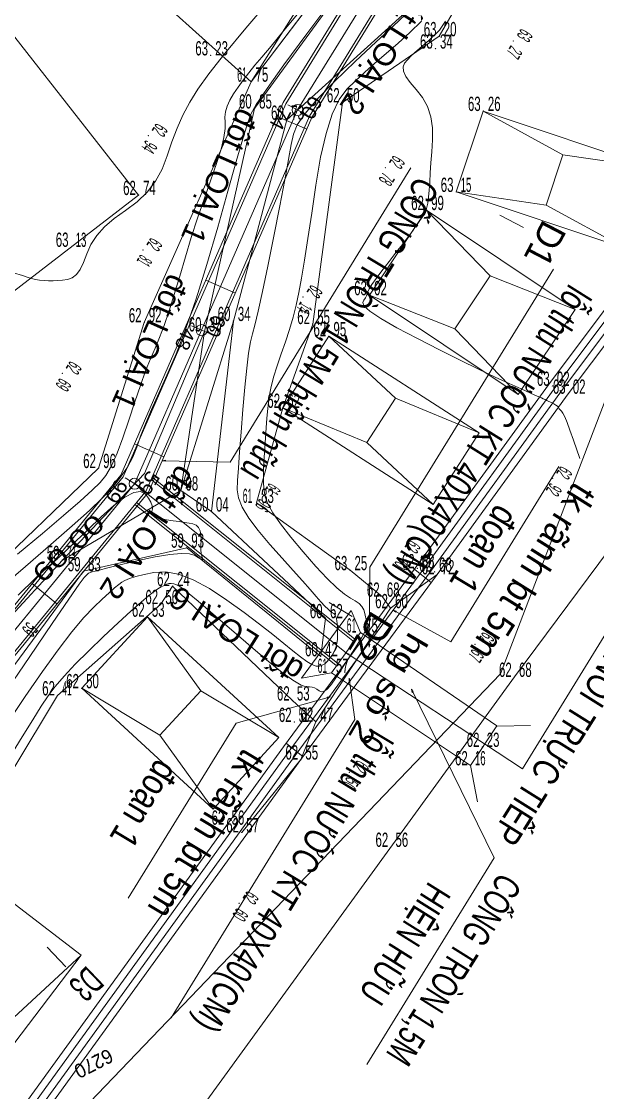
# Model space of a CAD drawing. Extents: x 2341 to 2734, y 4842 to 5070.
# Drawn here: x 2631 to 2663.2, y 4875.5 to 4935.5 of the extents above; entities that cross this region are included whole.
import ezdxf
from ezdxf.enums import TextEntityAlignment as Align

# ---------------------------------------------------------------- set-up
doc = ezdxf.new("R2010")
doc.units = 0
doc.header["$LTSCALE"] = 0.32
for name, color, linetype, lineweight in [('1', 7, 'Continuous', 13), ('10', 7, 'Continuous', 13), ('2', 7, 'Continuous', 13), ('25', 7, 'Continuous', 13), ('26', 7, 'Continuous', 13), ('3', 7, 'Continuous', 13), ('30', 7, 'Continuous', 13), ('32', 7, 'Continuous', 13), ('4', 7, 'Continuous', 13), ('6', 7, 'Continuous', 13), ('7', 7, 'Continuous', 13), ('8', 7, 'Continuous', 13), ('9', 7, 'Continuous', 13)]:
    doc.layers.add(name, color=color, linetype=linetype, lineweight=lineweight)
doc.layers.add('17', color=7, linetype='Continuous')

msp = doc.modelspace()

# ---------------------------------------------------------------- hatches: boundary and pattern name
at = {"layer": '30'}
for points in [[(2639.0439, 4910.8455), (2638.8646, 4910.8795), (2639.0452, 4910.9055)], [(2651.9233, 4902.3982), (2651.7796, 4902.5108), (2651.952, 4902.4509)], [(2649.28, 4900.0026), (2649.146, 4900.1265), (2649.3129, 4900.0527)], [(2650.4735, 4900.6139), (2650.4419, 4900.4342), (2650.4136, 4900.6144)], [(2649.3154, 4898.5228), (2649.3214, 4898.7052), (2649.3749, 4898.5307)], [(2652.8532, 4897.9082), (2652.8009, 4898.083), (2652.9071, 4897.9346)], [(2648.0932, 4897.631), (2648.2747, 4897.6503), (2648.1093, 4897.5732)]]:
    msp.add_hatch(color=256, dxfattribs=at).paths.add_polyline_path(points)

# ---------------------------------------------------------------- linework, layer by layer
at = {"layer": '1'}
for centre in [(2654.361, 4934.643), (2654.151, 4933.952), (2641.578, 4933.571), (2643.835, 4932.096), (2648.94, 4930.941), (2644.034, 4930.596), (2656.829, 4930.461), (2645.829, 4929.97), (2655.308, 4925.927), (2637.541, 4925.754), (2653.656, 4924.913), (2633.774, 4922.852), (2650.466, 4920.143), (2642.843, 4918.698), (2637.86, 4918.625), (2641.224, 4918.115), (2647.282, 4918.527), (2648.19, 4917.847), (2660.69, 4915.07), (2661.581, 4914.627), (2645.608, 4913.837), (2635.307, 4910.467), (2639.912, 4909.205), (2644.145, 4908.514), (2641.617, 4908.03), (2640.239, 4906.006), (2633.283, 4905.315), (2634.461, 4904.686), (2649.368, 4904.747), (2653.134, 4904.85), (2654.1, 4904.657), (2654.247, 4904.516), (2639.442, 4903.856), (2651.179, 4903.261), (2638.786, 4902.847), (2651.642, 4902.618), (2638.033, 4902.138), (2647.998, 4902.057), (2649.961, 4901.256), (2647.729, 4899.925), (2648.331, 4898.997), (2658.568, 4898.774), (2633.014, 4897.737), (2634.357, 4898.138), (2646.147, 4897.45), (2646.254, 4896.25), (2647.464, 4896.259), (2656.764, 4894.851), (2646.62, 4894.143), (2656.108, 4893.821), (2642.492, 4890.497), (2643.31, 4890.066), (2651.66, 4889.255)]:
    msp.add_circle(centre, 0.01, dxfattribs=at)
at = {"layer": '10'}
for p, q in [((2649.6147, 4900.712), (2638.2387, 4909.8181)), ((2649.7084, 4900.8291), (2638.3008, 4909.9605)), ((2649.146, 4900.1265), (2637.3221, 4909.5911)), ((2648.6773, 4899.541), (2637.4331, 4908.5416)), ((2648.5836, 4899.4239), (2637.3381, 4908.4255))]:
    msp.add_line(p, q, dxfattribs=at)
for points in [[(2655.7151, 4947.3645), (2645.6363, 4930.937), (2636.5454, 4910.0623), (2622.9958, 4893.5047), (2609.6257, 4883.5337), (2585.5038, 4901.5041), (2583.3114, 4899.5141)], [(2655.8429, 4947.2861), (2645.7696, 4930.8675), (2636.6747, 4909.9834), (2623.1002, 4893.3955), (2609.6258, 4883.3466), (2585.5132, 4901.3101), (2583.4123, 4899.4031)], [(2657.1215, 4946.5017), (2647.103, 4930.1724), (2637.967, 4909.1941), (2624.1445, 4892.3031), (2609.6262, 4881.4758), (2585.6071, 4899.3696), (2584.4204, 4898.2924)], [(2657.2493, 4946.4232), (2647.2363, 4930.1029), (2638.0962, 4909.1152), (2624.249, 4892.1938), (2609.6263, 4881.2887), (2585.6165, 4899.1755), (2584.5212, 4898.1813)], [(2651.2527, 4938.3702), (2646.4363, 4930.52), (2646.1209, 4929.7957), (2642.1281, 4920.6274), (2638.1354, 4911.4591)], [(2638.1354, 4911.4591), (2637.3208, 4909.5887), (2632.2797, 4903.4285), (2625.9466, 4895.6895)]]:
    msp.add_lwpolyline(points, dxfattribs=at)
at = {"layer": '2'}
for centre in [(2654.361, 4934.643), (2654.151, 4933.952), (2641.578, 4933.571), (2643.835, 4932.096), (2648.94, 4930.941), (2644.034, 4930.596), (2656.829, 4930.461), (2645.829, 4929.97), (2655.308, 4925.927), (2637.541, 4925.754), (2653.656, 4924.913), (2650.466, 4920.143), (2642.843, 4918.698), (2637.86, 4918.625), (2641.224, 4918.115), (2647.282, 4918.527), (2648.19, 4917.847), (2660.69, 4915.07), (2661.581, 4914.627), (2645.608, 4913.837), (2635.307, 4910.467), (2639.912, 4909.205), (2644.145, 4908.514), (2641.617, 4908.03), (2640.239, 4906.006), (2633.283, 4905.315), (2634.461, 4904.686), (2649.368, 4904.747), (2653.134, 4904.85), (2654.1, 4904.657), (2654.247, 4904.516), (2639.442, 4903.856), (2651.179, 4903.261), (2638.786, 4902.847), (2651.642, 4902.618), (2638.033, 4902.138), (2647.998, 4902.057), (2649.961, 4901.256), (2647.729, 4899.925), (2648.331, 4898.997), (2658.568, 4898.774), (2633.014, 4897.737), (2634.357, 4898.138), (2646.147, 4897.45), (2646.254, 4896.25), (2647.464, 4896.259), (2656.764, 4894.851), (2646.62, 4894.143), (2656.108, 4893.821), (2642.492, 4890.497), (2643.31, 4890.066), (2651.66, 4889.255)]:
    msp.add_circle(centre, 0.01, dxfattribs=at)
at = {"layer": '25'}
for p, q in [((2659.0726, 4923.9331), (2657.7424, 4924.6264)), ((2649.4821, 4902.1614), (2648.202, 4902.9432)), ((2633.4692, 4882.5487), (2632.4327, 4883.6329))]:
    msp.add_line(p, q, dxfattribs=at)
at = {"layer": '26'}
for p, q in [((2646.9905, 4930.2311), (2645.8821, 4930.8089)), ((2641.6391, 4917.9391), (2640.493, 4918.4381)), ((2637.8542, 4909.263), (2636.7874, 4909.9145))]:
    msp.add_line(p, q, dxfattribs=at)
for centre in [(2646.4363, 4930.52), (2641.066, 4918.1886), (2637.3208, 4909.5887)]:
    msp.add_circle(centre, 0.3125, dxfattribs=at)
at = {"layer": '3'}
for p, q in [((2655.463, 4947.424), (2643.835, 4932.096)), ((2661.28, 4928.0091), (2660.3356, 4925.1939)), ((2657.2098, 4921.2333), (2655.2237, 4918.2635)), ((2651.9086, 4914.387), (2650.301, 4911.8904)), ((2646.659, 4898.7041), (2649.4293, 4902.4864)), ((2649.4293, 4902.4864), (2649.961, 4901.256)), ((2646.659, 4898.7041), (2648.331, 4898.997)), ((2641.0205, 4898.0007), (2638.7318, 4895.5103)), ((2657.6105, 4896.0134), (2659.47, 4896.0457)), ((2656.5064, 4891.7801), (2656.108, 4893.821))]:
    msp.add_line(p, q, dxfattribs=at)
for points in [[(2659.542, 5028.348), (2675.186, 5010.248), (2700.946, 4980.04), (2701.918, 4972.358), (2698.915, 4964.852), (2670.588, 4926.624), (2661.581, 4914.627), (2654.247, 4904.516), (2646.62, 4894.143), (2612.2933, 4846.703)], [(2617.8522, 4842.6689), (2658.568, 4898.774), (2705.315, 4961.681), (2711.184, 4963.701), (2716.655, 4961.842), (2725.2362, 4953.2627)], [(2636.3636, 4938.8262), (2643.835, 4932.096), (2655.463, 4947.424)], [(2627.242, 4938.9061), (2637.541, 4925.754), (2617.7712, 4910.5238), (2605.7785, 4926.0912)], [(2675.3029, 4935.0025), (2669.6261, 4927.3415), (2660.6154, 4915.3396), (2653.2779, 4905.2237), (2645.6505, 4894.8502), (2611.3211, 4847.4065)], [(2675.6371, 4934.7816), (2669.9467, 4927.1023), (2660.9373, 4915.1021), (2653.6009, 4904.9878), (2645.9737, 4894.6144), (2611.6452, 4847.172)], [(2675.9712, 4934.5607), (2670.2674, 4926.8632), (2661.2591, 4914.8645), (2653.924, 4904.7519), (2646.2968, 4894.3787), (2611.9693, 4846.9375)], [(2666.3076, 4927.276), (2661.28, 4928.0091), (2656.8249, 4930.4487)], [(2664.7907, 4922.7543), (2660.3356, 4925.1939), (2655.308, 4925.927)], [(2661.9675, 4919.3538), (2657.2098, 4921.2333), (2653.656, 4924.913)], [(2658.7775, 4914.5838), (2655.2237, 4918.2635), (2650.466, 4920.143)], [(2656.6016, 4912.4403), (2651.9086, 4914.387), (2648.19, 4917.847)], [(2654.0196, 4908.4303), (2650.301, 4911.8904), (2645.608, 4913.837)], [(2645.3953, 4895.373), (2641.0205, 4898.0007), (2638.033, 4902.138)], [(2641.7193, 4891.373), (2638.7318, 4895.5103), (2634.357, 4898.138)], [(2634.3359, 4883.1973), (2629.5324, 4878.7614), (2626.5275, 4872.9535)]]:
    msp.add_lwpolyline(points, dxfattribs=at)
for points in [[(2666.3076, 4927.276), (2656.8249, 4930.4487), (2655.308, 4925.927), (2664.7907, 4922.7543)], [(2661.9675, 4919.3538), (2653.656, 4924.913), (2650.466, 4920.143), (2658.7775, 4914.5838)], [(2656.6016, 4912.4403), (2648.19, 4917.847), (2645.608, 4913.837), (2654.0196, 4908.4303)], [(2645.3953, 4895.373), (2638.033, 4902.138), (2634.357, 4898.138), (2641.7193, 4891.373)], [(2649.961, 4901.256), (2648.331, 4898.997), (2656.108, 4893.821), (2657.5807, 4896.0338)], [(2629.5704, 4886.8329), (2621.762, 4876.589), (2626.5275, 4872.9535), (2634.3359, 4883.1973)]]:
    msp.add_lwpolyline(points, close=True, dxfattribs=at)
at = {"layer": '30'}
for points in [[(2638.8646, 4910.8795), (2642.6624, 4910.7946), (2652.7758, 4927.2785)], [(2650.4419, 4900.4342), (2650.4838, 4904.9103), (2660.7566, 4921.6116)], [(2649.146, 4900.1265), (2659.0256, 4893.6343), (2671.4708, 4913.8675)], [(2651.7796, 4902.5108), (2655.0151, 4900.7458), (2661.0446, 4910.5486)], [(2649.3214, 4898.7052), (2649.6306, 4896.3826), (2639.3578, 4879.6813)], [(2652.8009, 4898.083), (2657.4298, 4888.6369), (2650.317, 4877.0731)], [(2648.2747, 4897.6503), (2642.9957, 4896.1828), (2636.9662, 4886.3801)]]:
    msp.add_lwpolyline(points, dxfattribs=at)
for points in [[(2639.0439, 4910.8455), (2638.8646, 4910.8795), (2639.0452, 4910.9055)], [(2651.9233, 4902.3982), (2651.7796, 4902.5108), (2651.952, 4902.4509)], [(2649.28, 4900.0026), (2649.146, 4900.1265), (2649.3129, 4900.0527)], [(2650.4735, 4900.6139), (2650.4419, 4900.4342), (2650.4136, 4900.6144)], [(2649.3154, 4898.5228), (2649.3214, 4898.7052), (2649.3749, 4898.5307)], [(2652.8532, 4897.9082), (2652.8009, 4898.083), (2652.9071, 4897.9346)], [(2648.0932, 4897.631), (2648.2747, 4897.6503), (2648.1093, 4897.5732)]]:
    msp.add_lwpolyline(points, close=True, dxfattribs=at)
at = {"layer": '32'}
for centre in [(2658.4975, 4934.383), (2638.0825, 4929.0837), (2651.3526, 4927.2832), (2637.7817, 4922.6741), (2646.7454, 4920.0388), (2633.2699, 4915.7679), (2660.708, 4909.891), (2644.4419, 4909.0101), (2652.2262, 4905.757), (2656.3556, 4900.6021), (2649.3313, 4893.4254), (2643.168, 4886.097), (2635.0769, 4877.5952)]:
    msp.add_circle(centre, 0.01, dxfattribs=at)
at = {"layer": '4'}
msp.add_line((2641.617, 4908.03), (2642.843, 4918.698), dxfattribs=at)
for points in [[(2654.247, 4904.516), (2651.642, 4902.618), (2651.179, 4903.261), (2649.368, 4904.747), (2644.145, 4908.514), (2645.608, 4913.837), (2647.282, 4918.527), (2648.94, 4930.941), (2654.361, 4934.643), (2660.322, 4944.906), (2657.269, 4951.676), (2653.982, 4948.192), (2643.835, 4932.096), (2637.86, 4918.625), (2635.307, 4910.467), (2622.119, 4897.766), (2612.938, 4890.401), (2606.88, 4888.249), (2601.016, 4894.553), (2594.722, 4901.406), (2588.563, 4907.557), (2579.005, 4903.13), (2576.638, 4905.041)], [(2654.667, 4945.203), (2644.034, 4930.596), (2641.224, 4918.115), (2639.912, 4909.205), (2633.283, 4905.315), (2618.955, 4889.785), (2612.122, 4884.94), (2605.9533, 4885.0955), (2601.946, 4887.367), (2586.949, 4901.244)], [(2591.036, 4894.686), (2601.69, 4885.794), (2605.192, 4883.408), (2613.039, 4883.667), (2622.498, 4888.455), (2634.461, 4904.686), (2640.239, 4906.006), (2647.729, 4899.925), (2647.998, 4902.057), (2641.617, 4908.03), (2639.912, 4909.205), (2642.843, 4918.698), (2645.829, 4929.97), (2653.2916, 4936.7369)], [(2633.283, 4905.315), (2637.8644, 4910.1652), (2641.224, 4918.115)], [(2643.31, 4890.066), (2646.62, 4894.143), (2647.464, 4896.259), (2651.642, 4902.618), (2654.247, 4904.516), (2661.581, 4914.627)], [(2569.789, 4911.636), (2576.638, 4905.041), (2581.925, 4899.257), (2584.427, 4896.628), (2588.739, 4891.889), (2603.22, 4876.695), (2604.336, 4876.356), (2606.715, 4876.39), (2612.028, 4877.82), (2618.7, 4881.988), (2627.992, 4889.403), (2633.014, 4897.737), (2638.786, 4902.847), (2639.442, 4903.856), (2646.147, 4897.45), (2647.464, 4896.259), (2646.62, 4894.143)]]:
    msp.add_lwpolyline(points, dxfattribs=at)
at = {"layer": '6'}
for points in [[(2630.7985, 4903.353), (2631.7742, 4904.2943), (2632.4137, 4904.8829), (2632.9046, 4905.3189), (2633.4343, 4905.8024), (2634.0348, 4906.3673), (2634.709, 4907.0156), (2635.4441, 4907.7271), (2636.159, 4908.3772), (2636.7725, 4908.8412), (2637.2708, 4909.0984), (2637.6524, 4909.1478), (2637.9213, 4909.0062), (2638.1041, 4908.7732), (2638.2276, 4908.5488), (2638.2964, 4908.3501), (2638.3132, 4908.1799), (2638.2886, 4908.0376), (2638.2832, 4907.9168), (2638.3576, 4907.8111), (2638.5219, 4907.7195), (2638.7762, 4907.6417), (2639.1117, 4907.577), (2639.4737, 4907.5212), (2639.8078, 4907.4705), (2640.1046, 4907.4241), (2640.3624, 4907.381), (2640.5807, 4907.3368), (2640.7574, 4907.2657), (2640.8906, 4907.142), (2640.9801, 4906.9614), (2641.0266, 4906.7245), (2641.0341, 4906.4387), (2641.0269, 4906.1477), (2641.0291, 4905.8953), (2641.0448, 4905.689), (2641.0738, 4905.5302)], [(2641.0738, 4905.5302), (2641.1116, 4905.419), (2641.1308, 4905.3554), (2641.1041, 4905.3396), (2641.0264, 4905.371), (2640.8956, 4905.4483), (2640.7027, 4905.5621), (2640.3964, 4905.6583), (2639.9257, 4905.6829), (2639.2826, 4905.6269), (2638.4703, 4905.4903), (2637.5162, 4905.2824), (2636.5811, 4905.0582), (2635.8257, 4904.8729), (2635.2772, 4904.736), (2634.9376, 4904.6483), (2634.7917, 4904.6057), (2634.7468, 4904.5826), (2634.7098, 4904.5533), (2634.6642, 4904.5124), (2634.6031, 4904.453), (2634.5027, 4904.3393), (2634.226, 4903.9637), (2633.6364, 4903.1186), (2632.7117, 4901.7704), (2631.4558, 4899.9246), (2629.9134, 4897.6472)]]:
    msp.add_lwpolyline(points, dxfattribs=at)
at = {"layer": '7'}
for points in [[(2629.578, 4903.5586), (2631.2108, 4904.9477), (2632.6399, 4906.1791), (2633.8331, 4907.2285), (2634.7868, 4908.0939), (2635.5113, 4908.7876), (2636.0725, 4909.3841), (2636.5367, 4909.9584), (2636.9153, 4910.5233), (2637.2123, 4911.0826), (2637.4385, 4911.6441), (2637.6563, 4912.2523), (2637.9277, 4912.9518), (2638.2635, 4913.7505), (2638.665, 4914.6515), (2639.1297, 4915.6655), (2639.6416, 4916.8543), (2640.1846, 4918.279), (2640.7557, 4919.9489), (2641.3528, 4921.8578), (2641.9657, 4923.9588), (2642.5369, 4925.9777), (2643.0088, 4927.6404), (2643.3725, 4928.9017), (2643.6319, 4929.7638), (2643.8189, 4930.2859), (2644.1221, 4930.8204), (2644.7301, 4931.7197), (2645.6738, 4933.0424), (2646.9508, 4934.7879), (2648.5158, 4936.8935)], [(2638.8612, 4927.2084), (2639.1454, 4927.9567), (2639.4024, 4928.7303), (2639.6921, 4929.4896), (2640.0251, 4930.2285), (2640.4063, 4930.9498), (2640.8536, 4931.6761), (2641.4697, 4932.5399), (2642.3571, 4933.6734), (2643.5322, 4935.0984), (2644.9911, 4936.8112)], [(2637.9363, 4915.902), (2638.2087, 4916.5921), (2638.4636, 4917.1817), (2638.715, 4917.7705), (2638.9769, 4918.4582), (2639.2517, 4919.2618), (2639.5398, 4920.1824), (2639.8416, 4921.2115), (2640.1581, 4922.2951), (2640.4904, 4923.3793), (2640.8385, 4924.4546), (2641.2011, 4925.5174), (2641.5707, 4926.5571), (2641.9031, 4927.5122), (2642.1543, 4928.3213), (2642.3169, 4928.9742), (2642.3915, 4929.4713), (2642.3887, 4929.8254), (2642.3714, 4930.1118), (2642.4024, 4930.4061), (2642.4924, 4930.7212), (2642.643, 4931.0592), (2642.8521, 4931.4197), (2643.106, 4931.7984), (2643.3913, 4932.1912), (2643.706, 4932.5977), (2644.052, 4933.0212), (2644.4428, 4933.481), (2644.9576, 4934.0899), (2645.6754, 4934.9606), (2646.6087, 4936.1113)], [(2652.4782, 4935.8656), (2651.7754, 4935.2127), (2650.8255, 4934.3278), (2649.664, 4933.2392), (2648.5037, 4932.1189), (2647.5573, 4931.1383), (2646.8605, 4930.3262), (2646.4158, 4929.6815), (2646.2013, 4929.1706), (2646.0834, 4928.5927), (2645.9287, 4927.747), (2645.7144, 4926.6002), (2645.438, 4925.1543), (2645.1074, 4923.4537), (2644.7715, 4921.7631), (2644.4794, 4920.3473), (2644.2396, 4919.2507), (2644.0526, 4918.4741), (2643.915, 4917.9791), (2643.8041, 4917.5345), (2643.6971, 4916.9088), (2643.5903, 4916.0631), (2643.4832, 4914.9959), (2643.3769, 4913.7372), (2643.2784, 4912.4676), (2643.1948, 4911.3679), (2643.1276, 4910.4686), (2643.0787, 4909.7713), (2643.0583, 4909.2556), (2643.1252, 4908.7976), (2643.3379, 4908.2733), (2643.7062, 4907.6619), (2644.2285, 4906.9619), (2644.8872, 4906.1867), (2645.5766, 4905.4169), (2646.1914, 4904.7332), (2646.7136, 4904.1495), (2647.1406, 4903.6675), (2647.476, 4903.2845), (2647.7428, 4902.9823)], [(2653.361, 4935.4832), (2652.7241, 4934.858), (2652.0542, 4934.2539), (2651.389, 4933.6773), (2650.7661, 4933.1349), (2650.1922, 4932.627), (2649.668, 4932.1502), (2649.1933, 4931.6832), (2648.7642, 4931.1021), (2648.377, 4930.2828), (2648.031, 4929.2051), (2647.7258, 4927.8712), (2647.4601, 4926.3141), (2647.2259, 4924.7308), (2647.0154, 4923.318), (2646.8271, 4922.1091), (2646.6602, 4921.1073), (2646.5112, 4920.2986), (2646.3602, 4919.5953), (2646.1872, 4918.9096), (2645.9889, 4918.2266), (2645.7657, 4917.544), (2645.5224, 4916.8635), (2645.2882, 4916.1971), (2645.0925, 4915.5569), (2644.9401, 4914.9449), (2644.8313, 4914.361), (2644.7633, 4913.8031), (2644.7176, 4913.2574), (2644.676, 4912.7105), (2644.6354, 4912.1601), (2644.5956, 4911.6064), (2644.5577, 4911.0531), (2644.5301, 4910.5224), (2644.5209, 4910.0363), (2644.5317, 4909.5981), (2644.5643, 4909.2066), (2644.6278, 4908.8496)], [(2654.7046, 4935.4933), (2654.4956, 4935.1611), (2654.3657, 4934.9913), (2654.2143, 4934.8272), (2654.0244, 4934.6419), (2653.7939, 4934.4314), (2653.5272, 4934.1979), (2653.2535, 4933.9592), (2653.0021, 4933.7331), (2652.7781, 4933.5224), (2652.5835, 4933.327), (2652.4245, 4933.1422), (2652.3372, 4932.9406), (2652.3574, 4932.6947), (2652.4909, 4932.3999), (2652.7362, 4932.0553), (2653.0784, 4931.66), (2653.4306, 4931.2106), (2653.7056, 4930.7037), (2653.8888, 4930.1388), (2653.9787, 4929.5173), (2653.9822, 4928.8475), (2653.9415, 4928.1776), (2653.8987, 4927.556)], [(2630.5363, 4921.3968), (2631.0559, 4921.2557), (2631.3173, 4921.1583), (2631.5427, 4921.0826), (2631.7702, 4921.025), (2632.0062, 4920.9845), (2632.2516, 4920.9607), (2632.5044, 4920.9504), (2632.7625, 4920.9505), (2633.0254, 4920.9607), (2633.2928, 4920.9821), (2633.5626, 4921.0212), (2633.8227, 4921.1161), (2634.0609, 4921.3049), (2634.2755, 4921.5939), (2634.4679, 4921.9826), (2634.6476, 4922.4625), (2634.8714, 4922.982), (2635.1961, 4923.4895), (2635.6309, 4923.9765), (2636.1748, 4924.4425), (2636.8132, 4924.8941), (2637.4582, 4925.3708), (2638.022, 4925.9121), (2638.49, 4926.5247), (2638.8612, 4927.2084)], [(2653.8987, 4927.556), (2653.8611, 4926.991), (2653.8295, 4926.4838), (2653.8022, 4926.0341), (2653.7678, 4925.6384), (2653.7149, 4925.2931), (2653.6415, 4924.9975), (2653.5476, 4924.7511), (2653.4354, 4924.5508), (2653.3168, 4924.3798), (2653.2038, 4924.2212), (2653.0984, 4924.0718), (2652.9999, 4923.93), (2652.9025, 4923.7885), (2652.7718, 4923.6061), (2652.5734, 4923.3417), (2652.3018, 4922.9884), (2651.958, 4922.5473), (2651.5533, 4922.0316), (2651.1556, 4921.5183), (2650.8324, 4921.0848), (2650.5951, 4920.7439), (2650.4444, 4920.4969), (2650.373, 4920.3368), (2650.3362, 4920.222), (2650.2896, 4920.1107), (2650.2261, 4919.9955), (2650.1482, 4919.8738), (2650.0776, 4919.7379), (2650.1427, 4919.5437), (2650.4715, 4919.2472), (2651.0852, 4918.8412), (2651.9826, 4918.3267), (2653.1352, 4917.7162), (2654.3728, 4917.0855), (2655.5256, 4916.51), (2656.564, 4916.0026), (2657.483, 4915.5656), (2658.2798, 4915.1988), (2658.9439, 4914.9002)], [(2630.7731, 4905.6393), (2632.1638, 4906.8068), (2633.3434, 4907.8122), (2634.2739, 4908.618), (2634.9523, 4909.2221), (2635.3964, 4909.65), (2635.7173, 4910.0563), (2636.0263, 4910.5955), (2636.3423, 4911.2937), (2636.6683, 4912.1518), (2637.0026, 4913.1504), (2637.3322, 4914.1709), (2637.6442, 4915.0947), (2637.9363, 4915.902)], [(2658.9439, 4914.9002), (2659.4649, 4914.6673), (2659.8413, 4914.4997), (2660.0751, 4914.3962), (2660.1787, 4914.3511), (2660.2249, 4914.3309), (2660.2866, 4914.302), (2660.3761, 4914.2587), (2660.4948, 4914.2003), (2660.6383, 4914.1287), (2660.7795, 4914.0556), (2660.8911, 4913.9926), (2660.9686, 4913.9417), (2661.0118, 4913.9031), (2661.0242, 4913.8752), (2661.0275, 4913.8494), (2661.0432, 4913.8168), (2661.0751, 4913.776), (2661.1239, 4913.7253), (2661.1901, 4913.6586), (2661.2759, 4913.5382), (2661.3838, 4913.3267), (2661.5147, 4913.0162), (2661.6717, 4912.5972), (2661.8718, 4912.0205), (2662.2157, 4911.0002)], [(2644.6278, 4908.8496), (2644.7745, 4908.4567), (2645.0565, 4907.9574), (2645.4823, 4907.3402), (2646.0504, 4906.6064), (2646.7434, 4905.7757), (2647.4586, 4904.9644), (2648.0932, 4904.2886), (2648.6295, 4903.768), (2649.0652, 4903.4039), (2649.4035, 4903.1842), (2649.6659, 4903.0351), (2649.8738, 4902.8828), (2650.0311, 4902.7148), (2650.1391, 4902.5296), (2650.2014, 4902.3308), (2650.2388, 4902.1413), (2650.2722, 4901.9844), (2650.3051, 4901.8637), (2650.3373, 4901.7784), (2650.3645, 4901.7203), (2650.3612, 4901.6407), (2650.3017, 4901.4908), (2650.1819, 4901.2624), (2650.0017, 4900.9554), (2649.7661, 4900.5759), (2649.5036, 4900.1625), (2649.2429, 4899.7538), (2648.9888, 4899.3564), (2648.7425, 4898.9726), (2648.5053, 4898.6086), (2648.2843, 4898.3001), (2648.0864, 4898.0825), (2647.9128, 4897.9618), (2647.7634, 4897.9372), (2647.6356, 4897.9997), (2647.5152, 4898.0942), (2647.3878, 4898.1661), (2647.2506, 4898.2064), (2647.1006, 4898.2166)], [(2638.397, 4904.6264), (2637.8477, 4904.508), (2637.3949, 4904.3863), (2637.0387, 4904.2753), (2636.7772, 4904.1761), (2636.5979, 4904.0826), (2636.4282, 4903.9566), (2636.1959, 4903.7597), (2635.8882, 4903.4851), (2635.5028, 4903.1299), (2635.0371, 4902.6845), (2634.4784, 4902.0926), (2633.8143, 4901.2983), (2633.0429, 4900.2928), (2632.1664, 4899.0783), (2631.199, 4897.6779), (2630.2238, 4896.2281)], [(2647.7428, 4902.9823), (2647.9641, 4902.7425), (2648.1439, 4902.5619), (2648.2833, 4902.4391), (2648.3843, 4902.3688), (2648.4587, 4902.3214), (2648.5181, 4902.2671), (2648.5645, 4902.2009), (2648.5984, 4902.1216), (2648.6206, 4902.0277), (2648.6358, 4901.9115), (2648.6486, 4901.7652), (2648.6598, 4901.5876), (2648.6691, 4901.3789), (2648.6747, 4901.1421), (2648.6656, 4900.8943), (2648.6305, 4900.6525), (2648.5678, 4900.4198), (2648.4774, 4900.1968), (2648.361, 4899.9856), (2648.2291, 4899.7958), (2648.0923, 4899.6376), (2647.9523, 4899.5126), (2647.8086, 4899.4218), (2647.6573, 4899.369), (2647.4755, 4899.3754), (2647.2399, 4899.4626), (2646.9466, 4899.634), (2646.594, 4899.8903), (2646.1776, 4900.231), (2645.6712, 4900.6526), (2645.0489, 4901.1517), (2644.3066, 4901.727), (2643.4461, 4902.3753), (2642.4823, 4903.0781), (2641.5026, 4903.728), (2640.5943, 4904.2175), (2639.7724, 4904.5285), (2639.0397, 4904.6604), (2638.397, 4904.6264)], [(2647.1006, 4898.2166), (2646.9238, 4898.2144), (2646.638, 4898.3049), (2646.161, 4898.593), (2645.4796, 4899.0959), (2644.5964, 4899.8117), (2643.54, 4900.7127), (2642.4795, 4901.6329), (2641.5841, 4902.4068), (2640.8824, 4903.0062), (2640.3773, 4903.4279), (2640.0564, 4903.6815), (2639.8443, 4903.8271), (2639.6651, 4903.925), (2639.5057, 4903.9855), (2639.3636, 4904.0106), (2639.2357, 4904.0014), (2639.1072, 4903.9631), (2638.9629, 4903.9006), (2638.8001, 4903.8147), (2638.6168, 4903.7039), (2638.404, 4903.5596), (2638.1097, 4903.3306), (2637.6819, 4902.9661), (2637.1123, 4902.4578), (2636.4025, 4901.8069), (2635.5715, 4901.0296), (2634.7308, 4900.2215), (2633.9922, 4899.4781), (2633.3741, 4898.8151), (2632.8771, 4898.2319), (2632.4845, 4897.7087), (2632.0975, 4897.1268), (2631.6169, 4896.3676), (2631.0257, 4895.4114), (2630.3205, 4894.2577)]]:
    msp.add_lwpolyline(points, dxfattribs=at)
at = {"layer": '8'}
msp.add_lwpolyline([(2520.935, 4897.8033), (2529.8337, 4890.4632), (2539.4958, 4898.8494), (2568.9405, 4911.822), (2588.3067, 4926.1117), (2607.1394, 4924.3246), (2619.9325, 4927.7364), (2627.3338, 4938.0448), (2632.624, 4955.1526), (2643.875, 4982.963), (2661.5034, 5017.8261), (2635.3651, 5045.0161), (2656.9924, 5065.8069), (2706.3438, 5015.7873), (2687.0667, 4966.7342), (2675.3474, 4940.0491), (2666.0845, 4920.6255), (2657.7867, 4898.9525), (2630.9126, 4870.8995), (2600.7746, 4860.9412), (2585.0039, 4875.189), (2562.5626, 4863.0555), (2546.4497, 4851.9196), (2520.0347, 4851.5404)], dxfattribs=at)
at = {"layer": '9'}
for p, q in [((2646.946, 4929.4363), (2645.2957, 4930.155)), ((2642.9533, 4920.268), (2641.303, 4920.9867)), ((2638.9605, 4911.0997), (2637.3102, 4911.8184)), ((2653.9123, 4904.0608), (2652.9267, 4904.8497)), ((2631.5832, 4903.9985), (2632.9762, 4902.8585)), ((2646.7385, 4894.3041), (2645.8008, 4895.0546))]:
    msp.add_line(p, q, dxfattribs=at)

# ---------------------------------------------------------------- texts
at = {"layer": '1'}
for s, width, p in [('63', 0.6, (2653.4956, 4934.643)), ('20', 0.6, (2654.611, 4934.643)), ('63', 0.6, (2640.7126, 4933.571)), ('23', 0.6, (2641.828, 4933.571)), ('63', 0.6, (2653.2856, 4933.952)), ('34', 0.6, (2654.401, 4933.952)), ('61', 0.45, (2643.0589, 4932.096)), ('75', 0.6, (2644.085, 4932.096)), ('60', 0.6, (2643.1561, 4930.596)), ('85', 0.6, (2644.284, 4930.596)), ('62', 0.6, (2648.0735, 4930.941)), ('50', 0.6, (2649.19, 4930.941)), ('60', 0.6, (2644.9511, 4929.97)), ('73', 0.6, (2646.079, 4929.97)), ('63', 0.6, (2655.9636, 4930.461)), ('26', 0.6, (2657.079, 4930.461)), ('62', 0.6, (2636.6745, 4925.754)), ('74', 0.6, (2637.791, 4925.754)), ('63', 0.6, (2654.4426, 4925.927)), ('15', 0.5, (2655.558, 4925.927)), ('62', 0.6, (2652.7895, 4924.913)), ('99', 0.6, (2653.906, 4924.913)), ('63', 0.6, (2632.9086, 4922.852)), ('13', 0.5, (2634.024, 4922.852)), ('63', 0.6, (2649.6006, 4920.143)), ('02', 0.6, (2650.716, 4920.143)), ('62', 0.6, (2636.9935, 4918.625)), ('92', 0.6, (2638.11, 4918.625)), ('60', 0.6, (2641.9651, 4918.698)), ('34', 0.6, (2643.093, 4918.698)), ('62', 0.6, (2646.4155, 4918.527)), ('55', 0.6, (2647.532, 4918.527)), ('60', 0.6, (2640.3461, 4918.115)), ('35', 0.6, (2641.474, 4918.115)), ('62', 0.6, (2647.3235, 4917.847)), ('95', 0.6, (2648.44, 4917.847)), ('63', 0.6, (2659.8246, 4915.07)), ('02', 0.6, (2660.94, 4915.07)), ('63', 0.6, (2660.7156, 4914.627)), ('02', 0.6, (2661.831, 4914.627)), ('62', 0.6, (2644.7415, 4913.837)), ('62', 0.6, (2645.858, 4913.837)), ('62', 0.6, (2634.4405, 4910.467)), ('96', 0.6, (2635.557, 4910.467)), ('60', 0.6, (2639.0341, 4909.205)), ('08', 0.6, (2640.162, 4909.205)), ('61', 0.45, (2643.3689, 4908.514)), ('83', 0.6, (2644.395, 4908.514)), ('60', 0.6, (2640.7391, 4908.03)), ('04', 0.6, (2641.867, 4908.03)), ('59', 0.6, (2639.3594, 4906.006)), ('93', 0.6, (2640.489, 4906.006)), ('59', 0.6, (2632.4034, 4905.315)), ('71', 0.45, (2633.533, 4905.315)), ('59', 0.6, (2633.5814, 4904.686)), ('83', 0.6, (2634.711, 4904.686)), ('63', 0.6, (2648.5026, 4904.747)), ('25', 0.6, (2649.618, 4904.747)), ('62', 0.6, (2652.2675, 4904.85)), ('68', 0.6, (2653.384, 4904.85)), ('62', 0.6, (2653.2335, 4904.657)), ('62', 0.6, (2653.3805, 4904.516)), ('68', 0.6, (2654.35, 4904.657)), ('72', 0.6, (2654.497, 4904.516)), ('62', 0.6, (2638.5755, 4903.856)), ('24', 0.6, (2639.692, 4903.856)), ('62', 0.6, (2650.3125, 4903.261)), ('68', 0.6, (2651.429, 4903.261)), ('62', 0.6, (2637.9195, 4902.847)), ('56', 0.6, (2639.036, 4902.847)), ('62', 0.6, (2650.7755, 4902.618)), ('60', 0.6, (2651.892, 4902.618)), ('62', 0.6, (2637.1665, 4902.138)), ('53', 0.6, (2638.283, 4902.138)), ('60', 0.6, (2647.1201, 4902.057)), ('62', 0.6, (2648.248, 4902.057)), ('61', 0.45, (2649.1849, 4901.256)), ('75', 0.6, (2650.211, 4901.256)), ('60', 0.6, (2646.8511, 4899.925)), ('42', 0.6, (2647.979, 4899.925)), ('61', 0.45, (2647.5549, 4898.997)), ('57', 0.6, (2648.581, 4898.997)), ('62', 0.6, (2657.7015, 4898.774)), ('68', 0.6, (2658.818, 4898.774)), ('62', 0.6, (2633.4905, 4898.138)), ('50', 0.6, (2634.607, 4898.138)), ('62', 0.6, (2632.1475, 4897.737)), ('41', 0.45, (2633.264, 4897.737)), ('62', 0.6, (2645.2805, 4897.45)), ('53', 0.6, (2646.397, 4897.45)), ('62', 0.6, (2645.3875, 4896.25)), ('51', 0.45, (2646.504, 4896.25)), ('62', 0.6, (2646.5975, 4896.259)), ('47', 0.6, (2647.714, 4896.259)), ('62', 0.6, (2655.8975, 4894.851)), ('23', 0.6, (2657.014, 4894.851)), ('62', 0.6, (2645.7535, 4894.143)), ('55', 0.6, (2646.87, 4894.143)), ('62', 0.6, (2655.2415, 4893.821)), ('16', 0.5, (2656.358, 4893.821)), ('62', 0.6, (2641.6255, 4890.497)), ('56', 0.6, (2642.742, 4890.497)), ('62', 0.6, (2642.4435, 4890.066)), ('57', 0.6, (2643.56, 4890.066)), ('62', 0.6, (2650.7935, 4889.255)), ('56', 0.6, (2651.91, 4889.255))]:
    msp.add_text(s, height=0.8, dxfattribs=dict(at, width=width)).set_placement(p)
at = {"layer": '17'}
for s, rotation, width, p in [('60', 242.468, 1.05, (2646.5831, 4930.2823)), ('59', 238.586, 1.1, (2637.4136, 4909.2802)), ('59', 230.705, 0.5, (2630.9662, 4901.4444))]:
    msp.add_text(s, height=0.8, rotation=rotation, dxfattribs=dict(at, width=width)).set_placement(p, align=Align.RIGHT)
for s, rotation, width, p in [('74', 242.468, 1.05, (2645.4031, 4930.7879)), ('99', 238.586, 1.1, (2636.3082, 4909.926))]:
    msp.add_text(s, height=0.8, rotation=rotation, dxfattribs=dict(at, width=width)).set_placement(p)
msp.add_text('60', height=0.8, rotation=246.467, dxfattribs=at).set_placement((2641.2564, 4918.0246), align=Align.RIGHT)
msp.add_text('48', height=0.8, rotation=246.467, dxfattribs=at).set_placement((2640.0167, 4918.3838))
at = {"layer": '2'}
for s, width, p in [('63', 0.6, (2653.4956, 4934.643)), ('20', 0.6, (2654.611, 4934.643)), ('63', 0.6, (2640.7126, 4933.571)), ('23', 0.6, (2641.828, 4933.571)), ('63', 0.6, (2653.2856, 4933.952)), ('34', 0.6, (2654.401, 4933.952)), ('61', 0.45, (2643.0589, 4932.096)), ('75', 0.6, (2644.085, 4932.096)), ('60', 0.6, (2643.1561, 4930.596)), ('85', 0.6, (2644.284, 4930.596)), ('62', 0.6, (2648.0735, 4930.941)), ('50', 0.6, (2649.19, 4930.941)), ('60', 0.6, (2644.9511, 4929.97)), ('73', 0.6, (2646.079, 4929.97)), ('63', 0.6, (2655.9636, 4930.461)), ('26', 0.6, (2657.079, 4930.461)), ('62', 0.6, (2636.6745, 4925.754)), ('74', 0.6, (2637.791, 4925.754)), ('63', 0.6, (2654.4426, 4925.927)), ('15', 0.5, (2655.558, 4925.927)), ('62', 0.6, (2652.7895, 4924.913)), ('99', 0.6, (2653.906, 4924.913)), ('63', 0.6, (2649.6006, 4920.143)), ('02', 0.6, (2650.716, 4920.143)), ('62', 0.6, (2636.9935, 4918.625)), ('92', 0.6, (2638.11, 4918.625)), ('60', 0.6, (2641.9651, 4918.698)), ('34', 0.6, (2643.093, 4918.698)), ('62', 0.6, (2646.4155, 4918.527)), ('55', 0.6, (2647.532, 4918.527)), ('60', 0.6, (2640.3461, 4918.115)), ('35', 0.6, (2641.474, 4918.115)), ('62', 0.6, (2647.3235, 4917.847)), ('95', 0.6, (2648.44, 4917.847)), ('63', 0.6, (2659.8246, 4915.07)), ('02', 0.6, (2660.94, 4915.07)), ('63', 0.6, (2660.7156, 4914.627)), ('02', 0.6, (2661.831, 4914.627)), ('62', 0.6, (2644.7415, 4913.837)), ('62', 0.6, (2645.858, 4913.837)), ('62', 0.6, (2634.4405, 4910.467)), ('96', 0.6, (2635.557, 4910.467)), ('60', 0.6, (2639.0341, 4909.205)), ('08', 0.6, (2640.162, 4909.205)), ('61', 0.45, (2643.3689, 4908.514)), ('83', 0.6, (2644.395, 4908.514)), ('60', 0.6, (2640.7391, 4908.03)), ('04', 0.6, (2641.867, 4908.03)), ('59', 0.6, (2639.3594, 4906.006)), ('93', 0.6, (2640.489, 4906.006)), ('59', 0.6, (2632.4034, 4905.315)), ('71', 0.45, (2633.533, 4905.315)), ('59', 0.6, (2633.5814, 4904.686)), ('83', 0.6, (2634.711, 4904.686)), ('63', 0.6, (2648.5026, 4904.747)), ('25', 0.6, (2649.618, 4904.747)), ('62', 0.6, (2652.2675, 4904.85)), ('68', 0.6, (2653.384, 4904.85)), ('62', 0.6, (2653.2335, 4904.657)), ('62', 0.6, (2653.3805, 4904.516)), ('68', 0.6, (2654.35, 4904.657)), ('72', 0.6, (2654.497, 4904.516)), ('62', 0.6, (2638.5755, 4903.856)), ('24', 0.6, (2639.692, 4903.856)), ('62', 0.6, (2650.3125, 4903.261)), ('68', 0.6, (2651.429, 4903.261)), ('62', 0.6, (2637.9195, 4902.847)), ('56', 0.6, (2639.036, 4902.847)), ('62', 0.6, (2650.7755, 4902.618)), ('60', 0.6, (2651.892, 4902.618)), ('62', 0.6, (2637.1665, 4902.138)), ('53', 0.6, (2638.283, 4902.138)), ('60', 0.6, (2647.1201, 4902.057)), ('62', 0.6, (2648.248, 4902.057)), ('61', 0.45, (2649.1849, 4901.256)), ('75', 0.6, (2650.211, 4901.256)), ('60', 0.6, (2646.8511, 4899.925)), ('42', 0.6, (2647.979, 4899.925)), ('61', 0.45, (2647.5549, 4898.997)), ('57', 0.6, (2648.581, 4898.997)), ('62', 0.6, (2657.7015, 4898.774)), ('68', 0.6, (2658.818, 4898.774)), ('62', 0.6, (2633.4905, 4898.138)), ('50', 0.6, (2634.607, 4898.138)), ('62', 0.6, (2632.1475, 4897.737)), ('41', 0.45, (2633.264, 4897.737)), ('62', 0.6, (2645.2805, 4897.45)), ('53', 0.6, (2646.397, 4897.45)), ('62', 0.6, (2645.3875, 4896.25)), ('51', 0.45, (2646.504, 4896.25)), ('62', 0.6, (2646.5975, 4896.259)), ('47', 0.6, (2647.714, 4896.259)), ('62', 0.6, (2655.8975, 4894.851)), ('23', 0.6, (2657.014, 4894.851)), ('62', 0.6, (2645.7535, 4894.143)), ('55', 0.6, (2646.87, 4894.143)), ('62', 0.6, (2655.2415, 4893.821)), ('16', 0.5, (2656.358, 4893.821)), ('62', 0.6, (2641.6255, 4890.497)), ('56', 0.6, (2642.742, 4890.497)), ('62', 0.6, (2642.4435, 4890.066)), ('57', 0.6, (2643.56, 4890.066)), ('62', 0.6, (2650.7935, 4889.255)), ('56', 0.6, (2651.91, 4889.255))]:
    msp.add_text(s, height=0.8, dxfattribs=dict(at, width=width)).set_placement(p)
at = {"layer": '25'}
for s, rotation, width, p in [('D1', 242.468, 0.95, (2659.6189, 4923.3587)), ('D2', 238.586, 1.05, (2649.9037, 4901.4127)), ('D3', 223.71, 0.6, (2634.1033, 4882.1173))]:
    msp.add_text(s, height=1.5, rotation=rotation, dxfattribs=dict(at, width=width)).set_placement(p, align=Align.CENTER)
at = {"layer": '30'}
for s, rotation, width, p in [('CỐNG TRÒN 1,5M hiện hữu', 238.988, 0.75, (2653.1302, 4926.8868)), ('lỗ thu NƯỚC KT 40X40(CM)', 237.886, 0.75, (2661.6385, 4920.8388)), ('THIẾT kế hố ga ĐấU NỐI TRỰC TIẾP', 237.886, 0.8, (2671.8045, 4913.1191)), ('tk rãnh bt 5m', 237.886, 0.95, (2661.9266, 4909.7757)), ('đoạn 1', 238.923, 0.85, (2657.5781, 4908.5313)), ('lỗ thu NƯỚC KT 40X40(CM)', 238.923, 0.75, (2650.5331, 4895.9807)), ('tk rãnh bt 5m', 238.923, 0.9, (2643.4294, 4894.861)), ('đoạn 1', 238.923, 0.85, (2638.567, 4894.2696)), ('CỐNG TRÒN 1,5M', 237.886, 0.7, (2657.7634, 4887.8884)), ('HIỆN HỮU', 237.886, 0.75, (2653.7911, 4887.3778))]:
    msp.add_text(s, height=1.5, rotation=rotation, dxfattribs=dict(at, width=width)).set_placement(p)
at = {"layer": '32'}
for s, rotation, width, p in [('63', 238.47, 0.45, (2658.9501, 4935.1206)), ('27', 238.47, 0.45, (2658.3668, 4934.1699)), ('62', 238.47, 0.45, (2638.5356, 4929.8223)), ('94', 238.47, 0.45, (2637.9517, 4928.8706)), ('62', 238.47, 0.45, (2651.8057, 4928.0218)), ('78', 238.47, 0.45, (2651.2219, 4927.0701)), ('62', 238.47, 0.45, (2638.2348, 4923.4127)), ('81', 238.47, 0.35, (2637.6509, 4922.461)), ('62', 238.47, 0.45, (2647.1986, 4920.7774)), ('14', 238.47, 0.4, (2646.6147, 4919.8257)), ('62', 238.47, 0.45, (2633.723, 4916.5064)), ('69', 238.47, 0.45, (2633.1392, 4915.5548)), ('62', 238.47, 0.45, (2661.1611, 4910.6295)), ('61', 238.47, 0.35, (2644.8477, 4909.6716)), ('92', 238.47, 0.45, (2660.5772, 4909.6779)), ('96', 238.47, 0.45, (2644.3111, 4908.797)), ('62', 238.47, 0.45, (2652.6794, 4906.4956)), ('70', 238.47, 0.45, (2652.0955, 4905.5439)), ('62', 238.47, 0.45, (2656.8087, 4901.3407)), ('67', 238.47, 0.45, (2656.2248, 4900.389)), ('62', 238.47, 0.45, (2649.7845, 4894.164)), ('50', 238.47, 0.45, (2649.2006, 4893.2124)), ('62', 238.47, 0.45, (2643.6212, 4886.8356)), ('60', 238.47, 0.45, (2643.0373, 4885.8839)), ('62', 207.159, 0.95, (2635.8479, 4877.9907)), ('70', 207.159, 0.95, (2634.8545, 4877.4811))]:
    msp.add_text(s, height=0.8, rotation=rotation, dxfattribs=dict(at, width=width)).set_placement(p)
at = {"layer": '6', "width": 1.45}
msp.add_text('60.00', height=1, rotation=42.389, dxfattribs=at).set_placement((2632.1648, 4903.9666))
at = {"layer": '9'}
for s, rotation, width, p in [('đốt LOẠI 2', 237.886, 1.05, (2653.2006, 4937.8557)), ('đốt LOẠI 2', 237.886, 1.05, (2639.7658, 4910.7377)), ('đốt LOẠI 6', 147.886, 1.05, (2646.8939, 4899.4573)), ('hg số 2', 239.556, 1.25, (2652.6955, 4901.3655))]:
    msp.add_text(s, height=1.25, rotation=rotation, dxfattribs=dict(at, width=width)).set_placement(p)
for p in [(2643.1239, 4930.7137), (2639.244, 4921.4288)]:
    msp.add_text('đốt LOẠI 1', height=1.25, rotation=246.148, dxfattribs=at).set_placement(p)

doc.saveas('drawing.dxf')
